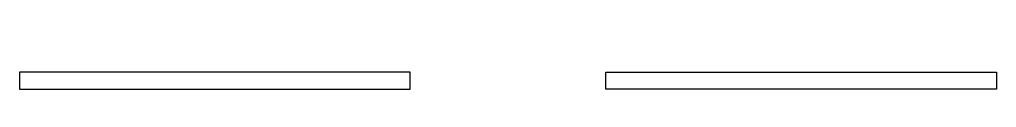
# Model space of a CAD drawing. Header units: millimetres. Extents: x 14.08 to 16.08, y 12.03 to 12.14.
import ezdxf

# ---------------------------------------------------------------- set-up
doc = ezdxf.new("R2010")
doc.units = ezdxf.units.MM
doc.header["$LTSCALE"] = 10
doc.layers.add('PORTAS', color=2, linetype='Continuous')

msp = doc.modelspace()

# ---------------------------------------------------------------- linework, layer by layer
at = {"layer": 'PORTAS', "color": 1}
for points in [[(14.7737, 12.1177, 0, 0, 0), (14.5878, 12.1177, 0.0375, 0, 0), (14.4878, 12.1177, 0, 0, 0)], [(15.3878, 12.1177, 0, 0, 0), (15.5737, 12.1177, 0.0375, 0, 0), (15.6737, 12.1177, 0, 0, 0)]]:
    msp.add_lwpolyline(points, format="xyseb", dxfattribs=at)
at = {"layer": 'PORTAS'}
for points in [[(14.0808, 12.0315), (14.8808, 12.0315), (14.8808, 12.0665), (14.0808, 12.0665)], [(16.0808, 12.0315), (15.2808, 12.0315), (15.2808, 12.0665), (16.0808, 12.0665)]]:
    msp.add_lwpolyline(points, close=True, dxfattribs=at)

doc.saveas('drawing.dxf')
